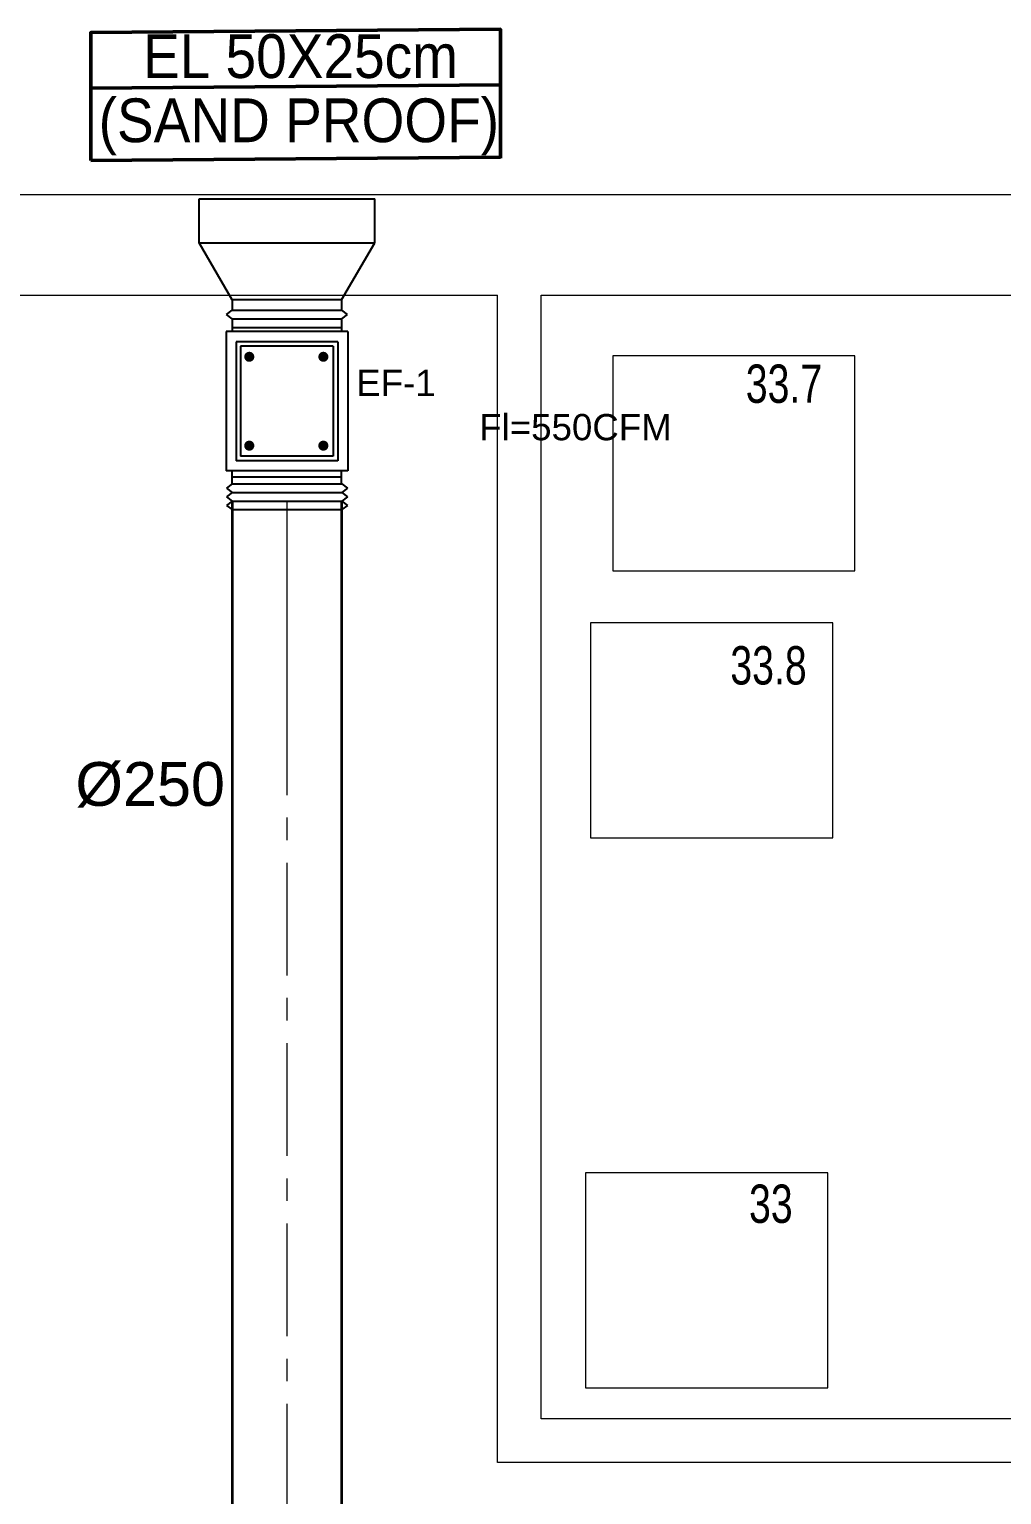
# Model space of a CAD drawing. Header units: millimetres. Extents: x -160614 to 59925, y -157025 to 0.
# Drawn here: x -117249 to -115027, y -96563 to -93216 of the extents above; entities that cross this region are included whole.
import ezdxf
from ezdxf.enums import TextEntityAlignment as Align

# ---------------------------------------------------------------- set-up
doc = ezdxf.new("R2010")
doc.units = ezdxf.units.MM
doc.header["$LTSCALE"] = 8
doc.linetypes.add('AXES', pattern=[50.8, 31.75, -6.35, 6.35, -6.35])
for name, color, linetype in [('45', 7, 'Continuous'), ('A-EXH', 1, 'Continuous'), ('A-EXH-texts', 1, 'Continuous'), ('A-EXH-thin', 8, 'Continuous'), ('DIFUSER EXHAUST', 1, 'Continuous'), ('M-VAC_DUCT_EXHAUST', 1, 'Continuous'), ('MC-EX-EQPM', 2, 'Continuous'), ('MC-EX-EQPM-texts', 2, 'Continuous')]:
    doc.layers.add(name, color=color, linetype=linetype)
for name, color, linetype, lineweight in [('72_EGR_EQP_TAG', 9, 'Continuous', 5), ('LOADING', 9, 'Continuous', 5), ('Walls', 9, 'Continuous', 5)]:
    doc.layers.add(name, color=color, linetype=linetype, lineweight=lineweight)
doc.styles.add('1808CI-X-CH-A-CLNG-1ST$0$ARIAL', font='arial.ttf', dxfattribs={"width": 0.9})
doc.styles.add('ARIAL', font='arial.ttf')
doc.styles.add('X3G_ENTITY_257CFD', font='swisscl.ttf', dxfattribs={"height": 200})

# ---------------------------------------------------------------- blocks, each defined once
blk = doc.blocks.new('ELECTROTHERAPY UNIT')
at = {"layer": 'LOADING', "elevation": 0}
blk.add_lwpolyline([(-952367.9, -379387.9), (-952921.6, -379387.9), (-952921.6, -379879.1), (-952367.9, -379879.1)], close=True, dxfattribs=at)
blk = doc.blocks.new('MAGNETOTHERAPY')
at = {"layer": 'LOADING'}
blk.add_lwpolyline([(-953179.3, -373396.7), (-952625.7, -373396.7), (-952625.7, -372905.5), (-953179.3, -372905.5)], close=True, dxfattribs=at)
blk = doc.blocks.new('HYDRO COLD')
at = {"layer": 'LOADING', "elevation": 0}
blk.add_lwpolyline([(-952549.9, -375492.8), (-953103.6, -375492.8), (-953103.6, -375984), (-952549.9, -375984)], close=True, dxfattribs=at)
blk = doc.blocks.new('GF1')
at = {"layer": 'Walls', "color": 9}
for p, q in [((-117409.4, -93592.6), (-113847.9, -93592.6)), ((-117409.4, -93822.6), (-116179.4, -93822.6)), ((-116179.4, -96489.5), (-116179.4, -93822.6)), ((-116079.4, -96389.5), (-116079.4, -93822.6)), ((-116079.4, -93822.6), (-113847.9, -93822.6)), ((-112919.4, -96389.5), (-116079.4, -96389.5)), ((-112919.4, -96489.5), (-116179.4, -96489.5))]:
    blk.add_line(p, q, dxfattribs=at)
at = {"layer": 'LOADING', "color": 9}
for name, p in [('ELECTROTHERAPY UNIT', (837005.8, 285426.5, 0)), ('MAGNETOTHERAPY', (837212.7, 278333.9, 0)), ('HYDRO COLD', (837125.6, 279664.9, 0))]:
    blk.add_blockref(name, p, dxfattribs=at)
at = {"layer": '72_EGR_EQP_TAG', "color": 9, "char_height": 87.47, "attachment_point": 2, "style": 'X3G_ENTITY_257CFD'}
for s, insert in [('33.7', (-115524.3, -93981.3)), ('33.8', (-115559.7, -94624.7)), ('33', (-115554.3, -95854.6))]:
    blk.add_mtext(s, dxfattribs=dict(at, insert=insert))

msp = doc.modelspace()

# ---------------------------------------------------------------- linework, layer by layer
at = {"layer": '45', "color": 2}
for p, q in [((-116798.2, -93867.2), (-116785.3, -93857.4)), ((-116785.3, -93857.4), (-116534.8, -93857.4)), ((-116521.9, -93867.2), (-116534.8, -93857.4)), ((-116785.3, -93877), (-116798.2, -93867.2)), ((-116785.3, -93877), (-116534.8, -93877)), ((-116534.8, -93877), (-116521.9, -93867.2)), ((-116776.5, -93929.1), (-116776.5, -94201.2)), ((-116544, -93929.1), (-116776.5, -93929.1)), ((-116544, -93929.1), (-116544, -94201.2)), ((-116544, -94201.2), (-116776.5, -94201.2)), ((-116785.3, -94254.2), (-116798.2, -94264)), ((-116798.2, -94264), (-116785.3, -94273.8)), ((-116785.3, -94254.2), (-116534.8, -94254.2)), ((-116534.8, -94254.2), (-116521.9, -94264)), ((-116521.9, -94264), (-116534.8, -94273.8)), ((-116785.3, -94273.8), (-116798.2, -94283.5)), ((-116798.2, -94283.5), (-116785.3, -94293.3)), ((-116785.3, -94293.3), (-116798.2, -94303.1)), ((-116785.3, -94273.8), (-116534.8, -94273.8)), ((-116785.3, -94293.3), (-116534.8, -94293.3)), ((-116534.8, -94273.8), (-116521.9, -94283.5)), ((-116521.9, -94283.5), (-116534.8, -94293.3)), ((-116534.8, -94293.3), (-116521.9, -94303.1)), ((-116798.2, -94303.1), (-116785.3, -94312.8)), ((-116785.3, -94312.8), (-116534.8, -94312.8)), ((-116785.3, -94312.8), (-116534.8, -94312.8)), ((-116521.9, -94303.1), (-116534.8, -94312.8))]:
    msp.add_line(p, q, dxfattribs=at)
at = {"layer": '45', "color": 6}
for p, q in [((-116799.5, -93906.1), (-116799.5, -94224.2)), ((-116521.1, -93906.1), (-116799.5, -93906.1)), ((-116521.1, -93906.1), (-116521.1, -94224.2)), ((-116521.1, -94224.2), (-116799.5, -94224.2))]:
    msp.add_line(p, q, dxfattribs=at)
at = {"layer": '45', "color": 7}
for p, q in [((-116766.1, -93939.6), (-116766.1, -94190.7)), ((-116554.5, -93939.6), (-116766.1, -93939.6)), ((-116554.5, -93939.6), (-116554.5, -94190.7)), ((-116554.5, -94190.7), (-116766.1, -94190.7))]:
    msp.add_line(p, q, dxfattribs=at)
at = {"layer": '45', "color": 2, "const_width": 11.5}
for points in [[(-116746.3, -93957.9, -1), (-116746.3, -93969.4, -1)], [(-116577, -93957.9, -1), (-116577, -93969.4, -1)], [(-116746.3, -94160.9, -1), (-116746.3, -94172.4, -1)], [(-116577, -94160.9, -1), (-116577, -94172.4, -1)]]:
    msp.add_lwpolyline(points, format="xyb", close=True, dxfattribs=at)
at = {"layer": 'A-EXH', "lineweight": 25, "ltscale": 1.02}
for p, q in [((-116535.3, -93833.7), (-116785.3, -93833.7)), ((-116785.3, -93833.7), (-116785.3, -93857.4)), ((-116535.3, -93833.7), (-116535.3, -93857.4)), ((-116785.3, -93877), (-116785.3, -93906.1)), ((-116535.3, -93897.5), (-116785.3, -93897.5)), ((-116535.3, -93877), (-116535.3, -93906.1)), ((-116785.3, -94254.2), (-116785.3, -94224.7)), ((-116535.3, -94254.2), (-116535.3, -94224.7)), ((-116535.3, -94238.7), (-116785.3, -94238.7)), ((-116785.3, -94334.4), (-116785.3, -94312.8)), ((-116535.3, -94334.4), (-116535.3, -94312.8))]:
    msp.add_line(p, q, dxfattribs=at)
at = {"layer": 'A-EXH-thin', "linetype": 'AXES', "lineweight": 20, "ltscale": 1.014}
for p, q in [((-116660.3, -94295.1), (-116660.3, -100950.2)), ((-116660.3, -94528.1), (-116660.3, -94708.1))]:
    msp.add_line(p, q, dxfattribs=at)
at = {"layer": 'DIFUSER EXHAUST', "lineweight": 50, "ltscale": 1.031}
for p, q in [((-117108.7, -93350), (-116172.5, -93342.5)), ((-117108.7, -93515.1), (-116172.5, -93507.7))]:
    msp.add_line(p, q, dxfattribs=at)
msp.add_lwpolyline([(-116172.5, -93510.1), (-116172.5, -93215.5), (-117108.7, -93223), (-117108.7, -93515.1)], dxfattribs=at)
at = {"layer": 'M-VAC_DUCT_EXHAUST', "lineweight": 35}
for p, q in [((-116785.3, -94295.1), (-116785.3, -100950.2)), ((-116535.3, -94295.1), (-116535.3, -100950.2))]:
    msp.add_line(p, q, dxfattribs=at)
at = {"layer": 'MC-EX-EQPM', "ltscale": 1.014}
for p, q in [((-116860.9, -93703), (-116860.9, -93603)), ((-116860.9, -93603), (-116459.7, -93603)), ((-116459.7, -93703), (-116459.7, -93603)), ((-116785.3, -93833.7), (-116860.9, -93703)), ((-116860.9, -93703), (-116459.7, -93703)), ((-116535.3, -93833.7), (-116459.7, -93703))]:
    msp.add_line(p, q, dxfattribs=at)

# ---------------------------------------------------------------- block references
at = {"layer": '72_EGR_EQP_TAG'}
msp.add_blockref('GF1', (0, 0), dxfattribs=at)

# ---------------------------------------------------------------- texts
at = {"layer": 'A-EXH-texts', "lineweight": 15, "style": 'ARIAL'}
msp.add_text('Ø250', height=100, dxfattribs=at).set_placement((-117143.6, -94989.5))
at = {"layer": 'DIFUSER EXHAUST', "lineweight": 50, "ltscale": 1.031, "style": '1808CI-X-CH-A-CLNG-1ST$0$ARIAL', "width": 0.9}
for s, p in [('EL 50X25cm', (-116629.3, -93326.8)), ('(SAND PROOF)', (-116633, -93473.4))]:
    msp.add_text(s, height=100, dxfattribs=at).set_placement(p, align=Align.CENTER)
at = {"layer": 'MC-EX-EQPM-texts', "lineweight": 15, "style": 'ARIAL'}
for s, p in [('EF-1', (-116501.9, -94053.3)), ('Fl=550CFM', (-116220.9, -94154.3))]:
    msp.add_text(s, height=60, dxfattribs=at).set_placement(p)

doc.saveas('drawing.dxf')
